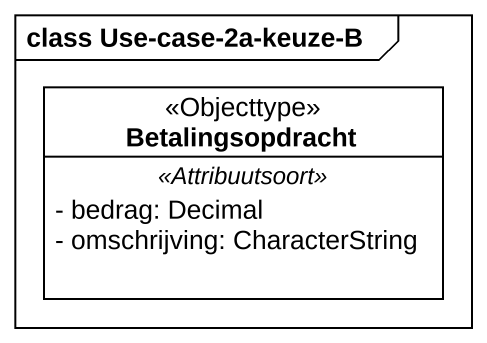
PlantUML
@startuml
mainframe class Use-case-2a-keuze-B
hide circle
hide empty members
skinparam classAttributeIconSize 0
class Betalingsopdracht <<Objecttype>> {
  .. <<Attribuutsoort>> ..
  - bedrag: Decimal
  - omschrijving: CharacterString
}
@enduml
